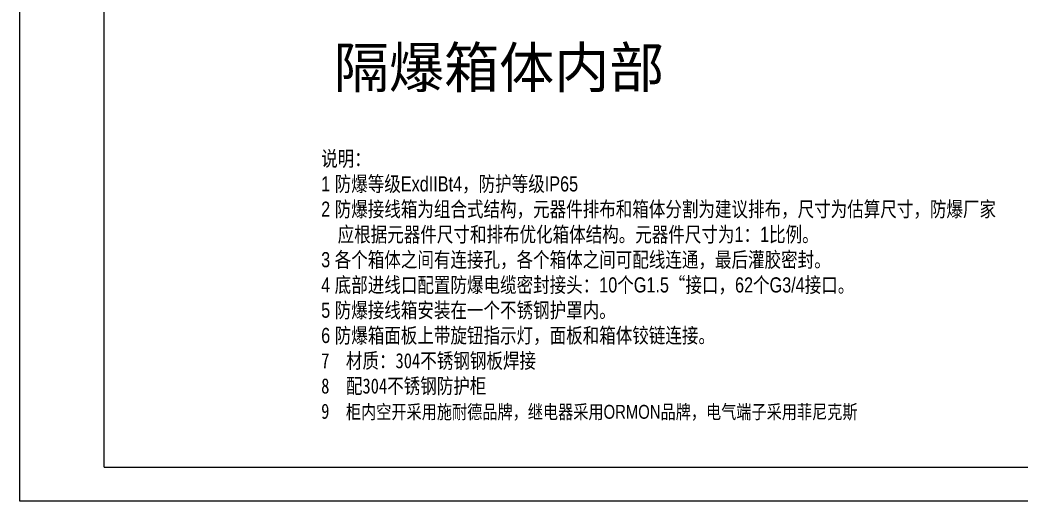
# Model space of a CAD drawing. Header units: millimetres. Extents: x 32721 to 72822, y 57624 to 123188.
# Drawn here: x 37450 to 39430, y 57624 to 58576 of the extents above; entities that cross this region are included whole.
import ezdxf

# ---------------------------------------------------------------- set-up
doc = ezdxf.new("R2010")
doc.units = ezdxf.units.MM
doc.header["$LTSCALE"] = 10
doc.layers.get('0').update_dxf_attribs({"lineweight": 18})
for name, color, linetype, lineweight in [('2细线层', 4, 'Continuous', 18), ('图框层', 7, 'Continuous', 18), ('尺寸线层', 3, 'Continuous', 18)]:
    doc.layers.add(name, color=color, linetype=linetype, lineweight=lineweight)
doc.styles.add('FS', font='')
doc.styles.add('PC_TEXTSTYLE', font='', dxfattribs={"width": 0.8})
doc.styles.get('FS').set_extended_font_data('宋体')
doc.styles.get('PC_TEXTSTYLE').set_extended_font_data('幼圆')

msp = doc.modelspace()

# ---------------------------------------------------------------- linework, layer by layer
at = {"layer": '2细线层'}
for p, q in [((37449.53, 57624.02), (37449.53, 60424.02)), ((41409.53, 57624.02), (37449.53, 57624.02))]:
    msp.add_line(p, q, dxfattribs=at)
at = {"layer": '图框层'}
for q in [(37616.2, 60357.35), (41342.86, 57690.69)]:
    msp.add_line((37616.2, 57690.69), q, dxfattribs=at)

# ---------------------------------------------------------------- texts
at = {"color": 3, "style": 'FS'}
msp.add_text('隔爆箱体内部', height=80, dxfattribs=at).set_placement((38070.67, 58442.27))
at = {"layer": '尺寸线层', "insert": (38045.86, 58316.94), "char_height": 30, "width": 1428.9872, "attachment_point": 1, "style": 'PC_TEXTSTYLE'}
msp.add_mtext('{\\fSimSun|b0|i0|c134|p49;说明：\\P}1 {\\fSimSun|b0|i0|c134|p49;防爆等级}ExdIIBt4{\\fSimSun|b0|i0|c134|p49;，防护等级}IP65\\P2 {\\fSimSun|b0|i0|c134|p49;防爆接线箱为组合式结构，元器件排布和箱体分割为建议排布，尺寸为估算尺寸，防爆厂家\\P  应根据元器件尺寸和排布优化箱体结构。元器件尺寸为}1{\\fSimSun|b0|i0|c134|p49;：}1{\\fSimSun|b0|i0|c134|p49;比例。\\P}3 {\\fSimSun|b0|i0|c134|p49;各个箱体之间有连接孔，各个箱体之间可配线连通，最后灌胶密封。\\P}4 {\\fSimSun|b0|i0|c134|p49;底部进线口配置防爆电缆密封接头：}10{\\fSimSun|b0|i0|c134|p49;个}G1.5{\\fSimSun|b0|i0|c134|p49;“接口，}62{\\fSimSun|b0|i0|c134|p49;个}G3/4{\\fSimSun|b0|i0|c134|p49;接口。\\P}5 {\\fSimSun|b0|i0|c134|p49;防爆接线箱安装在一个不锈钢护罩内。\\P}6 {\\fSimSun|b0|i0|c134|p49;防爆箱面板上带旋钮指示灯，面板和箱体铰链连接。\\P7  材质：304不锈钢钢板焊接\\P8  配304不锈钢防护柜\\P9  \\H0.9167x;\\C3;柜内空开采用施耐德品牌，继电器采用\\fyouyuan|b0|i0|c134|p49;ORMON\\fSimSun|b0|i0|c134|p49;品牌，电气端子采用菲尼克斯}', dxfattribs=at)

doc.saveas('drawing.dxf')
